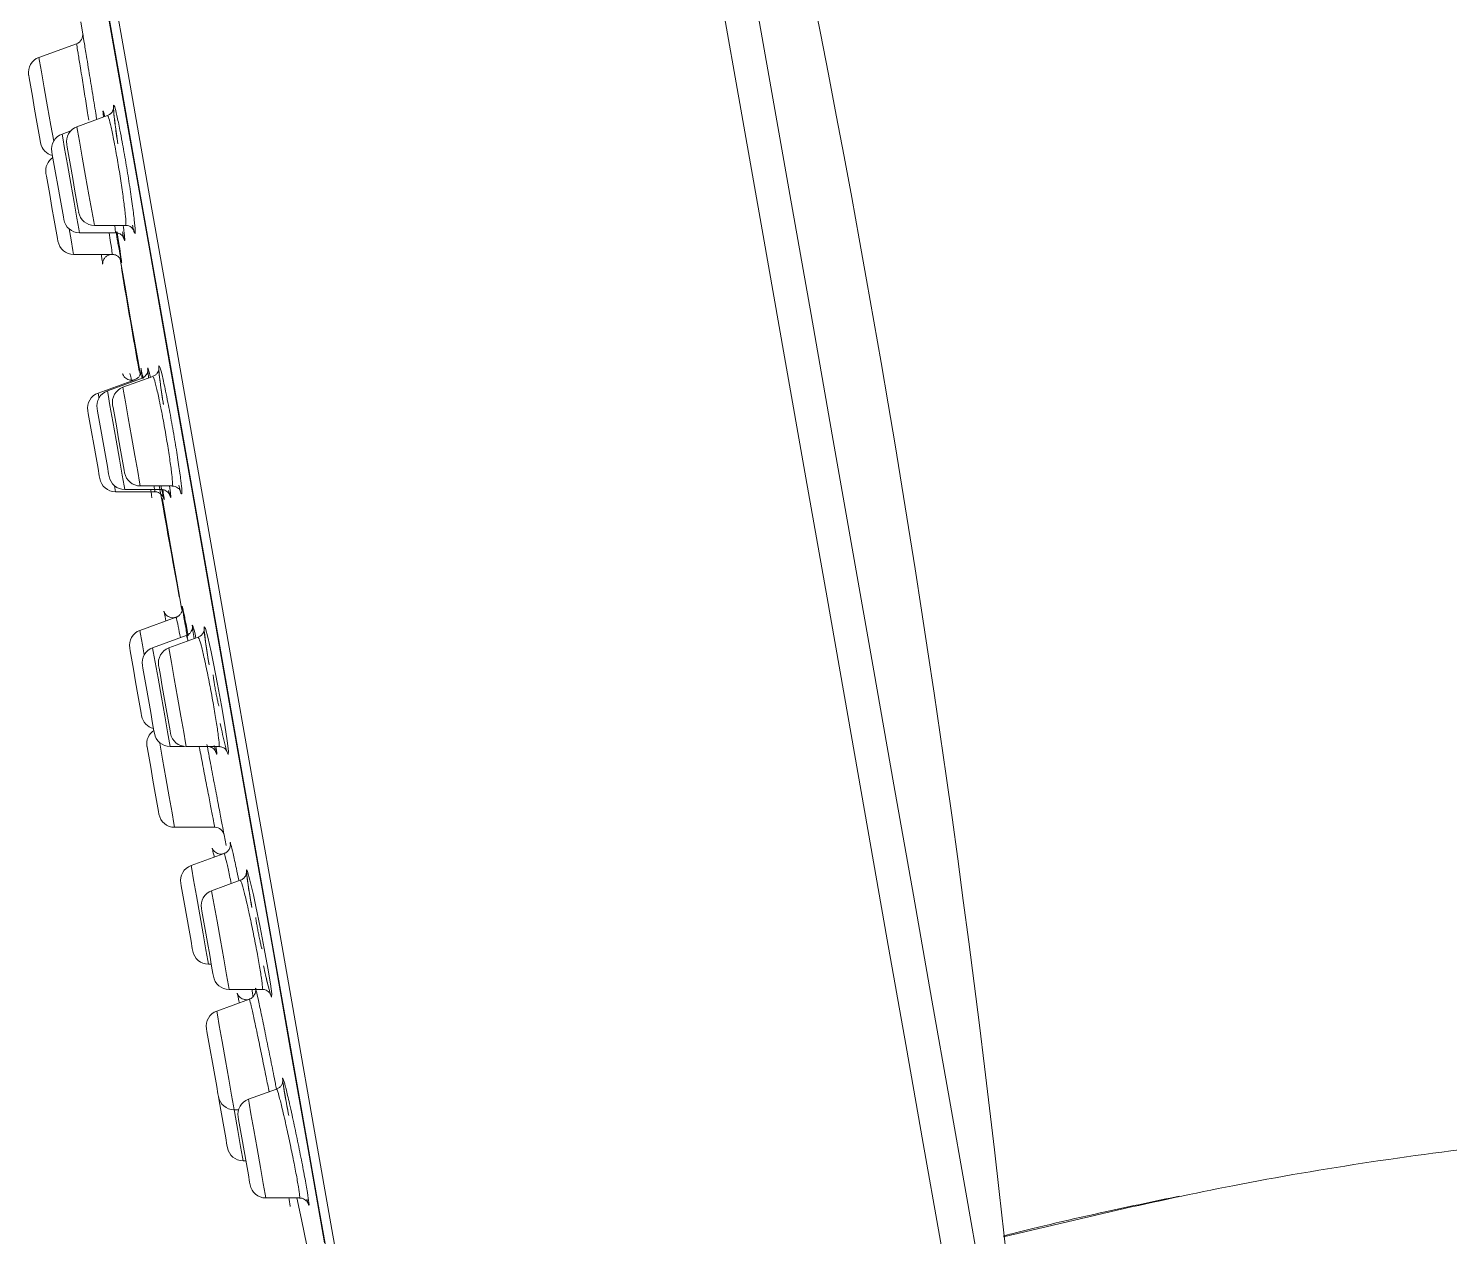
# Model space of a CAD drawing. Extents: x 3627 to 4221, y 1255 to 1675.
# Drawn here: x 4027.74 to 4036.66, y 1422.08 to 1429.67 of the extents above; entities that cross this region are included whole.
import ezdxf

# ---------------------------------------------------------------- set-up
doc = ezdxf.new("R2010")
doc.units = 0
doc.header["$LTSCALE"] = 7
doc.header["$MEASUREMENT"] = 0
doc.layers.get('0').update_dxf_attribs({"color": 2, "linetype": 'CONTINUOUS'})

msp = doc.modelspace()

# ---------------------------------------------------------------- linework, layer by layer
at = {"color": 7, "linetype": 'Continuous', "lineweight": 15}
for p, q in [((4028.0661, 1429.7116), (4028.0784, 1429.6346)), ((4028.0381, 1429.5734), (4027.8023, 1429.4875)), ((4028.233, 1429.1222), (4028.0413, 1429.0524)), ((4028.0019, 1429.0262), (4027.948, 1429.0065)), ((4028.1505, 1428.4328), (4028.3465, 1428.4328)), ((4028.0572, 1428.387), (4028.2818, 1428.387)), ((4028.0204, 1428.2507), (4028.2624, 1428.2507)), ((4028.2624, 1428.2507), (4028.2625, 1428.2507)), ((4028.4046, 1427.464), (4028.1739, 1427.38)), ((4028.447, 1427.4716), (4028.2324, 1427.3935)), ((4028.5176, 1427.4844), (4028.3298, 1427.416)), ((4028.2832, 1426.7605), (4028.5292, 1426.7605)), ((4028.3416, 1426.774), (4028.5705, 1426.774)), ((4028.4391, 1426.7965), (4028.6393, 1426.7965)), ((4028.5292, 1426.7605), (4028.5293, 1426.7605)), ((4028.6638, 1425.9725), (4028.4367, 1425.8898)), ((4028.7274, 1425.8572), (4028.5168, 1425.7805)), ((4028.8021, 1425.8465), (4028.6184, 1425.7797)), ((4028.6261, 1425.161), (4028.7144, 1425.161)), ((4028.7276, 1425.1601), (4028.9322, 1425.1601)), ((4028.6548, 1424.653), (4028.9066, 1424.653)), ((4028.9655, 1424.6055), (4028.9783, 1424.5391)), ((4028.9652, 1424.4886), (4028.7579, 1424.4131)), ((4029.0672, 1424.3203), (4028.8872, 1424.2548)), ((4028.8672, 1423.7935), (4028.8847, 1423.7935)), ((4028.9965, 1423.6352), (4029.205, 1423.6352)), ((4029.1241, 1423.574), (4028.919, 1423.4994)), ((4029.2949, 1423.0097), (4029.1181, 1422.9454)), ((4029.0283, 1422.8798), (4029.0565, 1422.8798)), ((4029.0849, 1422.559), (4029.1024, 1422.559)), ((4029.2274, 1422.3258), (4029.4394, 1422.3258))]:
    msp.add_line(p, q, dxfattribs=at)
at = {"color": 7, "linetype": 'Continuous', "lineweight": 15, "flags": 128}
for points in [[(4029.6602, 1421.6988), (4029.5586, 1422.275), (4029.4497, 1422.8929), (4029.3343, 1423.5472), (4029.2135, 1424.2323), (4029.0883, 1424.9424), (4028.9597, 1425.6714), (4028.8289, 1426.4132), (4028.697, 1427.1614), (4028.5651, 1427.9095), (4028.4343, 1428.6513), (4028.3057, 1429.3803), (4028.1805, 1430.0904)], [(4027.8131, 1428.9506), (4027.8102, 1428.9668), (4027.8021, 1429.0129), (4027.7899, 1429.082), (4027.7756, 1429.1634), (4027.7612, 1429.2448), (4027.749, 1429.3139), (4027.7409, 1429.36), (4027.7381, 1429.3762), (4027.7381, 1429.3762)], [(4027.9588, 1428.4696), (4027.9559, 1428.4858), (4027.9478, 1428.5319), (4027.9356, 1428.601), (4027.9212, 1428.6824), (4027.9069, 1428.7638), (4027.8947, 1428.8329), (4027.8866, 1428.879), (4027.8837, 1428.8952), (4027.8837, 1428.8952)], [(4028.0521, 1428.5155), (4028.0492, 1428.5317), (4028.0411, 1428.5778), (4028.0289, 1428.6468), (4028.0145, 1428.7283), (4028.0002, 1428.8097), (4027.988, 1428.8787), (4027.9799, 1428.9249), (4027.977, 1428.9411), (4027.977, 1428.9411)], [(4027.9219, 1428.3333), (4027.9191, 1428.3495), (4027.9109, 1428.3956), (4027.8988, 1428.4647), (4027.8844, 1428.5461), (4027.8701, 1428.6276), (4027.8579, 1428.6966), (4027.8497, 1428.7427), (4027.8469, 1428.7589), (4027.8469, 1428.7589)], [(4028.312, 1428.2216), (4028.3412, 1428.0563), (4028.3806, 1427.8324), (4028.4274, 1427.5675), (4028.4407, 1427.4919)], [(4028.322, 1428.1652), (4028.3219, 1428.1635), (4028.3227, 1428.1518)], [(4028.1847, 1426.8431), (4028.1818, 1426.8593), (4028.1737, 1426.9054), (4028.1615, 1426.9745), (4028.1472, 1427.0559), (4028.1328, 1427.1373), (4028.1206, 1427.2064), (4028.1125, 1427.2525), (4028.1097, 1427.2687), (4028.1097, 1427.2687)], [(4028.2432, 1426.8566), (4028.2403, 1426.8728), (4028.2322, 1426.9189), (4028.22, 1426.988), (4028.2056, 1427.0694), (4028.1913, 1427.1508), (4028.1791, 1427.2199), (4028.171, 1427.266), (4028.1681, 1427.2822), (4028.1681, 1427.2822)], [(4028.3406, 1426.8791), (4028.3377, 1426.8953), (4028.3296, 1426.9414), (4028.3174, 1427.0105), (4028.3031, 1427.0919), (4028.2887, 1427.1733), (4028.2765, 1427.2424), (4028.2684, 1427.2885), (4028.2656, 1427.3047), (4028.2656, 1427.3047)], [(4028.5768, 1426.72), (4028.5825, 1426.6875), (4028.6292, 1426.4226), (4028.6687, 1426.1987), (4028.6987, 1426.0288), (4028.7015, 1426.0126)], [(4028.684, 1426.1026), (4028.6873, 1426.0914), (4028.6879, 1426.0898)], [(4028.8716, 1425.6729), (4028.868, 1425.6941), (4028.851, 1425.8024), (4028.8413, 1425.878), (4028.8401, 1425.9124), (4028.8476, 1425.9017), (4028.8627, 1425.847), (4028.8839, 1425.7546), (4028.8991, 1425.6825), (4028.9248, 1425.5527), (4028.9496, 1425.4184), (4028.9705, 1425.2946), (4028.9854, 1425.1953), (4028.9925, 1425.1318), (4028.991, 1425.1113), (4028.981, 1425.1361), (4028.9637, 1425.2034), (4028.9563, 1425.2358), (4028.9563, 1425.2358)], [(4028.4475, 1425.3529), (4028.4446, 1425.3691), (4028.4365, 1425.4152), (4028.4243, 1425.4842), (4028.4099, 1425.5657), (4028.3956, 1425.6471), (4028.3834, 1425.7162), (4028.3753, 1425.7623), (4028.3724, 1425.7785), (4028.3724, 1425.7785)], [(4028.5276, 1425.2436), (4028.5247, 1425.2598), (4028.5166, 1425.3059), (4028.5044, 1425.375), (4028.4901, 1425.4564), (4028.4757, 1425.5378), (4028.4635, 1425.6069), (4028.4554, 1425.653), (4028.4525, 1425.6692), (4028.4525, 1425.6692)], [(4028.6291, 1425.2427), (4028.6263, 1425.2589), (4028.6182, 1425.305), (4028.606, 1425.3741), (4028.5916, 1425.4555), (4028.5773, 1425.537), (4028.5651, 1425.606), (4028.557, 1425.6521), (4028.5541, 1425.6683), (4028.5541, 1425.6683)], [(4028.5563, 1424.7356), (4028.5535, 1424.7518), (4028.5453, 1424.7979), (4028.5331, 1424.867), (4028.5188, 1424.9484), (4028.5044, 1425.0298), (4028.4923, 1425.0989), (4028.4841, 1425.145), (4028.4813, 1425.1612), (4028.4813, 1425.1612)], [(4029.1401, 1424.1498), (4029.1364, 1424.1698), (4029.118, 1424.2777), (4029.1073, 1424.3529), (4029.1053, 1424.3869), (4029.1123, 1424.3758), (4029.1276, 1424.3209), (4029.1493, 1424.2283), (4029.1651, 1424.1562), (4029.1919, 1424.0265), (4029.218, 1423.8924), (4029.2404, 1423.769), (4029.2565, 1423.6702), (4029.2646, 1423.6071), (4029.2638, 1423.587), (4029.254, 1423.6122), (4029.2365, 1423.6797), (4029.229, 1423.7117), (4029.229, 1423.7117)], [(4028.7687, 1423.8762), (4028.7658, 1423.8924), (4028.7577, 1423.9385), (4028.7455, 1424.0075), (4028.7312, 1424.089), (4028.7168, 1424.1704), (4028.7046, 1424.2394), (4028.6965, 1424.2856), (4028.6937, 1424.3018), (4028.6937, 1424.3018)], [(4028.898, 1423.7179), (4028.8952, 1423.7341), (4028.887, 1423.7802), (4028.8749, 1423.8492), (4028.8605, 1423.9307), (4028.8461, 1424.0121), (4028.834, 1424.0811), (4028.8258, 1424.1273), (4028.823, 1424.1435), (4028.823, 1424.1435)], [(4028.9298, 1422.9625), (4028.927, 1422.9787), (4028.9188, 1423.0248), (4028.9066, 1423.0938), (4028.8923, 1423.1753), (4028.8779, 1423.2567), (4028.8658, 1423.3257), (4028.8576, 1423.3719), (4028.8548, 1423.3881), (4028.8548, 1423.3881)], [(4028.9864, 1422.6416), (4028.9835, 1422.6578), (4028.9754, 1422.7039), (4028.9632, 1422.773), (4028.9489, 1422.8544), (4028.9345, 1422.9359), (4028.9298, 1422.9625)], [(4029.1289, 1422.4084), (4029.126, 1422.4246), (4029.1179, 1422.4708), (4029.1057, 1422.5398), (4029.0914, 1422.6212), (4029.077, 1422.7027), (4029.0648, 1422.7717), (4029.0567, 1422.8178), (4029.0539, 1422.834), (4029.0539, 1422.834)], [(4029.4225, 1422.3258), (4029.4509, 1422.1895), (4029.4848, 1422.0281), (4029.4872, 1422.0166)]]:
    msp.add_lwpolyline(points, dxfattribs=at)
at = {"color": 8, "linetype": 'Continuous', "lineweight": 15, "flags": 128}
for points in [[(4028.2478, 1430.0362), (4028.3754, 1429.3127), (4028.5062, 1428.5706), (4028.6392, 1427.8165), (4028.7732, 1427.0567), (4028.907, 1426.2979), (4029.0394, 1425.5467), (4029.1694, 1424.8096), (4029.2958, 1424.0929), (4029.4175, 1423.4029), (4029.5334, 1422.7455), (4029.6425, 1422.1265), (4029.744, 1421.5512)], [(4032.2571, 1430.1089), (4032.3866, 1429.3743), (4032.5185, 1428.6267), (4032.6514, 1427.8726), (4032.7844, 1427.1183), (4032.9163, 1426.3704), (4033.046, 1425.6351), (4033.1723, 1424.9188), (4033.2942, 1424.2275), (4033.4106, 1423.5671), (4033.5206, 1422.9433), (4033.6232, 1422.3613), (4033.7176, 1421.8261)], [(4033.5519, 1421.5587), (4033.4583, 1422.0893), (4033.3564, 1422.6675), (4033.2468, 1423.2887), (4033.1307, 1423.9475), (4033.0088, 1424.6386), (4032.8823, 1425.3562), (4032.7521, 1426.0942), (4032.6195, 1426.8467), (4032.4854, 1427.6072), (4032.3509, 1428.3696), (4032.2173, 1429.1274), (4032.0856, 1429.8744)], [(4029.5963, 1422.0445), (4029.4933, 1422.629), (4029.383, 1423.2544), (4029.2665, 1423.9153), (4029.1448, 1424.6055), (4029.019, 1425.3189), (4028.8903, 1426.049), (4028.7598, 1426.7891), (4028.6287, 1427.5326), (4028.4981, 1428.2727), (4028.3694, 1429.0028), (4028.2436, 1429.7162)], [(4027.8023, 1429.4875), (4027.8065, 1429.4639), (4027.8183, 1429.3968), (4027.8361, 1429.2963), (4027.857, 1429.1777), (4027.8779, 1429.0592), (4027.8951, 1428.9616)], [(4028.0413, 1429.0524), (4028.0455, 1429.0288), (4028.0573, 1428.9617), (4028.075, 1428.8612), (4028.0959, 1428.7426), (4028.1168, 1428.6241), (4028.1345, 1428.5236), (4028.1464, 1428.4564), (4028.1505, 1428.4328)], [(4027.948, 1429.0065), (4027.9521, 1428.983), (4027.964, 1428.9158), (4027.9817, 1428.8153), (4028.0026, 1428.6967), (4028.0235, 1428.5782), (4028.0412, 1428.4777), (4028.0531, 1428.4105), (4028.0572, 1428.387)], [(4027.9921, 1428.411), (4028.0044, 1428.3414), (4028.0163, 1428.2743), (4028.0204, 1428.2507)], [(4028.3119, 1428.2223), (4028.3411, 1428.0566), (4028.3806, 1427.8326), (4028.4273, 1427.5677), (4028.4392, 1427.5002)], [(4028.4375, 1427.5007), (4028.413, 1427.6395), (4028.3756, 1427.8517), (4028.3469, 1428.0145), (4028.3289, 1428.1169), (4028.3227, 1428.1518)], [(4028.1739, 1427.38), (4028.1781, 1427.3565), (4028.1795, 1427.3486)], [(4028.2324, 1427.3935), (4028.2366, 1427.37), (4028.2484, 1427.3028), (4028.2661, 1427.2023), (4028.287, 1427.0837), (4028.3079, 1426.9652), (4028.3256, 1426.8647), (4028.3375, 1426.7975), (4028.3416, 1426.774)], [(4028.3298, 1427.416), (4028.334, 1427.3925), (4028.3458, 1427.3253), (4028.3636, 1427.2248), (4028.3845, 1427.1062), (4028.4054, 1426.9877), (4028.4231, 1426.8872), (4028.4349, 1426.82), (4028.4391, 1426.7965)], [(4028.2766, 1426.798), (4028.279, 1426.784), (4028.2832, 1426.7605)], [(4028.684, 1426.1026), (4028.6779, 1426.1375), (4028.6598, 1426.2399), (4028.6311, 1426.4027), (4028.5937, 1426.6149), (4028.5753, 1426.7195)], [(4028.5778, 1426.7141), (4028.5826, 1426.6873), (4028.6293, 1426.4223), (4028.6688, 1426.1983), (4028.6987, 1426.0283), (4028.7015, 1426.0125)], [(4028.4367, 1425.8898), (4028.4409, 1425.8662), (4028.4527, 1425.7991), (4028.4639, 1425.7356)], [(4028.5168, 1425.7805), (4028.521, 1425.757), (4028.5328, 1425.6898), (4028.5505, 1425.5893), (4028.5714, 1425.4707), (4028.5923, 1425.3522), (4028.6101, 1425.2517), (4028.6219, 1425.1845), (4028.6261, 1425.161)], [(4028.6184, 1425.7797), (4028.6225, 1425.7561), (4028.6344, 1425.6889), (4028.6521, 1425.5884), (4028.673, 1425.4699), (4028.6939, 1425.3513), (4028.7116, 1425.2508), (4028.7235, 1425.1837), (4028.7276, 1425.1601)], [(4028.561, 1425.185), (4028.5615, 1425.1818), (4028.5793, 1425.0813), (4028.6002, 1424.9628), (4028.6211, 1424.8442), (4028.6388, 1424.7437), (4028.6506, 1424.6766), (4028.6548, 1424.653)], [(4028.7579, 1424.4131), (4028.7621, 1424.3895), (4028.7739, 1424.3224), (4028.7917, 1424.2219), (4028.8126, 1424.1033), (4028.8335, 1423.9848), (4028.8512, 1423.8843), (4028.863, 1423.8171), (4028.8672, 1423.7935)], [(4028.8872, 1424.2548), (4028.8914, 1424.2312), (4028.9032, 1424.1641), (4028.921, 1424.0636), (4028.9419, 1423.945), (4028.9628, 1423.8265), (4028.9805, 1423.726), (4028.9923, 1423.6588), (4028.9965, 1423.6352)], [(4028.919, 1423.4994), (4028.9232, 1423.4758), (4028.935, 1423.4087), (4028.9528, 1423.3082), (4028.9737, 1423.1896), (4028.9946, 1423.0711), (4029.0123, 1422.9706), (4029.0241, 1422.9034), (4029.0283, 1422.8798)], [(4029.1181, 1422.9454), (4029.1223, 1422.9218), (4029.1341, 1422.8546), (4029.1519, 1422.7541), (4029.1728, 1422.6356), (4029.1937, 1422.517), (4029.2114, 1422.4165), (4029.2232, 1422.3494), (4029.2274, 1422.3258)], [(4029.0283, 1422.8798), (4029.0302, 1422.8688), (4029.0511, 1422.7502), (4029.0689, 1422.6497), (4029.0807, 1422.5826), (4029.0849, 1422.559)]]:
    msp.add_lwpolyline(points, dxfattribs=at)
at = {"color": 7, "linetype": 'Continuous', "lineweight": 15}
for centre, radius, start, end in [((3943.8927, 1412.2081), 90.5125, 4.612348, 15.266873), ((4028.0183, 1429.63), 0.06, 289.06739, 9.20601), ((4027.8365, 1429.3936), 0.1, 110, 190), ((4028.0755, 1428.9584), 0.1, 110, 190), ((4027.9116, 1428.9679), 0.1, 190, 256.37041), ((4027.9822, 1428.9126), 0.1, 110, 190), ((4027.9454, 1428.7763), 0.1, 123.62959, 190), ((4028.1505, 1428.5328), 0.1, 190, 270), ((4028.0572, 1428.487), 0.1, 190, 270), ((4028.0204, 1428.3507), 0.1, 190, 270), ((4185.7886, 1454.8608), 159.715, 189.62677, 189.857655), ((4028.2081, 1427.2861), 0.1, 110, 190), ((4028.2666, 1427.2996), 0.1, 110, 190), ((4028.364, 1427.3221), 0.1, 110, 190), ((4028.2832, 1426.8605), 0.1, 190, 270), ((4028.3416, 1426.874), 0.1, 190, 270), ((4028.4391, 1426.8965), 0.1, 190, 270), ((4185.7886, 1454.8608), 159.715, 190.120295, 190.37323), ((4028.4709, 1425.7959), 0.1, 110, 190), ((4028.551, 1425.6866), 0.1, 110, 190), ((4028.6526, 1425.6857), 0.1, 110, 190), ((4028.546, 1425.3702), 0.1, 190, 256.37041), ((4028.5797, 1425.1786), 0.1, 123.62959, 190), ((4028.6261, 1425.261), 0.1, 190, 270), ((4028.7276, 1425.2601), 0.1, 190, 270), ((4028.6548, 1424.753), 0.1, 190, 270), ((4028.9068, 1424.593), 0.06, 10.77197, 90.23363), ((4028.7921, 1424.3191), 0.1, 110, 190), ((4028.9214, 1424.1608), 0.1, 110, 190), ((4028.8672, 1423.8935), 0.1, 190, 270), ((4028.9965, 1423.7352), 0.1, 190, 270), ((4028.9532, 1423.4054), 0.1, 110, 190), ((4029.0283, 1422.9798), 0.1, 190, 270), ((4029.1523, 1422.8514), 0.1, 110, 190), ((4029.0849, 1422.659), 0.1, 190, 270), ((4029.2274, 1422.4258), 0.1, 190, 270)]:
    msp.add_arc(centre, radius, start, end, dxfattribs=at)
for points, knots in [([(4028.0784, 1429.6347), (4028.0784, 1429.6343), (4028.0786, 1429.6333), (4028.0876, 1429.5782), (4028.101, 1429.4957), (4028.1179, 1429.3917), (4028.137, 1429.2742), (4028.1549, 1429.1641), (4028.1637, 1429.1099), (4028.1657, 1429.0977)], [0, 0, 0, 0, 0.126502, 0.304094, 0.481683, 0.592872, 0.770494, 0.948105, 1, 1, 1, 1]), ([(4028.2073, 1429.1211), (4028.2068, 1429.1268), (4028.2059, 1429.1362), (4028.2059, 1429.137), (4028.206, 1429.1374)], [0, 0, 0, 0, 0.602047, 1, 1, 1, 1]), ([(4028.2982, 1428.9445), (4028.2921, 1428.9872), (4028.2797, 1429.0735), (4028.2725, 1429.1426), (4028.2713, 1429.1673), (4028.2716, 1429.1705), (4028.2711, 1429.1651), (4028.2686, 1429.1559), (4028.262, 1429.143), (4028.25, 1429.1296), (4028.2381, 1429.1249), (4028.2325, 1429.1226)], [0, 0, 0, 0, 0.296056, 0.597398, 0.740896, 0.819442, 0.857992, 0.887538, 0.920954, 0.962601, 1, 1, 1, 1]), ([(4028.3466, 1428.4316), (4028.3504, 1428.4319), (4028.3604, 1428.4326), (4028.3746, 1428.4265), (4028.3865, 1428.418), (4028.3934, 1428.41), (4028.397, 1428.4044), (4028.3987, 1428.4009), (4028.3988, 1428.4005), (4028.3962, 1428.4078), (4028.3921, 1428.4243), (4028.3895, 1428.4349)], [0, 0, 0, 0, 0.050347, 0.132513, 0.201241, 0.260102, 0.313772, 0.377915, 0.47878, 0.668736, 1, 1, 1, 1]), ([(4028.2818, 1428.3859), (4028.2864, 1428.3861), (4028.2969, 1428.3863), (4028.3113, 1428.3799), (4028.323, 1428.3712), (4028.3301, 1428.3627), (4028.3338, 1428.3566), (4028.3358, 1428.3525), (4028.3367, 1428.3501), (4028.3364, 1428.3506), (4028.3352, 1428.3552), (4028.3345, 1428.3579)], [0, 0, 0, 0, 0.089763, 0.205468, 0.302348, 0.383563, 0.449897, 0.516639, 0.609627, 0.775179, 1, 1, 1, 1]), ([(4028.2974, 1428.3291), (4028.2937, 1428.3503), (4028.29, 1428.3715), (4028.2855, 1428.3976), (4028.2855, 1428.3976)], [0, 0, 0, 0, 0.999506, 1, 1, 1, 1]), ([(4028.32, 1428.2084), (4028.319, 1428.2123), (4028.3167, 1428.2218), (4028.3073, 1428.273), (4028.2995, 1428.317), (4028.2974, 1428.3291)], [0, 0, 0, 0, 0.33324, 0.817012, 1, 1, 1, 1]), ([(4028.1938, 1428.2507), (4028.1954, 1428.2408), (4028.2, 1428.2111), (4028.202, 1428.1954), (4028.2028, 1428.188), (4028.2027, 1428.1884), (4028.2026, 1428.1928), (4028.203, 1428.1984), (4028.2048, 1428.2085), (4028.2106, 1428.2223), (4028.2226, 1428.237), (4028.2403, 1428.2473), (4028.2549, 1428.2518), (4028.2621, 1428.2506), (4028.2622, 1428.2506)], [0, 0, 0, 0, 0.153116, 0.460501, 0.589279, 0.66536, 0.692996, 0.716493, 0.747997, 0.801027, 0.861403, 0.929051, 0.999201, 1, 1, 1, 1]), ([(4028.2626, 1428.2506), (4028.2627, 1428.2506), (4028.2695, 1428.2518), (4028.282, 1428.248), (4028.2968, 1428.2407), (4028.3071, 1428.2315), (4028.3135, 1428.2227), (4028.317, 1428.216), (4028.3186, 1428.212), (4028.3194, 1428.2094), (4028.3199, 1428.2079), (4028.3198, 1428.2082), (4028.3197, 1428.2084)], [0, 0, 0, 0, 0.004761, 0.193553, 0.346184, 0.475165, 0.581738, 0.660685, 0.71944, 0.783768, 0.882957, 1, 1, 1, 1]), ([(4028.4448, 1427.5187), (4028.4446, 1427.5199), (4028.4444, 1427.5222), (4028.4446, 1427.5209), (4028.4445, 1427.5161), (4028.4437, 1427.509), (4028.4407, 1427.4975), (4028.4328, 1427.4833), (4028.4202, 1427.4705), (4028.409, 1427.4664), (4028.4041, 1427.4646)], [0, 0, 0, 0, 0.197541, 0.356801, 0.435101, 0.502704, 0.595383, 0.729495, 0.880053, 1, 1, 1, 1]), ([(4028.4863, 1427.5227), (4028.4863, 1427.5229), (4028.4863, 1427.5237), (4028.4863, 1427.521), (4028.4853, 1427.5141), (4028.4817, 1427.5023), (4028.473, 1427.4884), (4028.4606, 1427.4768), (4028.4504, 1427.4737), (4028.4467, 1427.4726)], [0, 0, 0, 0, 0.075279, 0.247907, 0.388823, 0.516323, 0.689618, 0.889196, 1, 1, 1, 1]), ([(4028.5559, 1427.5302), (4028.5559, 1427.5306), (4028.5559, 1427.5314), (4028.5555, 1427.527), (4028.5529, 1427.5176), (4028.546, 1427.5044), (4028.5339, 1427.4913), (4028.5223, 1427.4869), (4028.5171, 1427.485)], [0, 0, 0, 0, 0.136196, 0.322294, 0.466438, 0.631294, 0.834369, 1, 1, 1, 1]), ([(4028.5844, 1427.3083), (4028.578, 1427.3507), (4028.5649, 1427.4361), (4028.557, 1427.506), (4028.5563, 1427.5221), (4028.5561, 1427.5267)], [0, 0, 0, 0, 0.413199, 0.832351, 1, 1, 1, 1]), ([(4028.4046, 1427.4649), (4028.3999, 1427.4632), (4028.3885, 1427.4592), (4028.3702, 1427.4614), (4028.354, 1427.4683), (4028.3427, 1427.4772), (4028.3355, 1427.486), (4028.3316, 1427.4928), (4028.3297, 1427.4971), (4028.3287, 1427.4998), (4028.3283, 1427.5011), (4028.3284, 1427.5007), (4028.3284, 1427.5006)], [0, 0, 0, 0, 0.11938, 0.292635, 0.430435, 0.546492, 0.643466, 0.717783, 0.778041, 0.847929, 0.958643, 1, 1, 1, 1]), ([(4028.3733, 1427.503), (4028.3734, 1427.5028), (4028.3737, 1427.5019), (4028.3772, 1427.4898), (4028.382, 1427.4681), (4028.3845, 1427.4567)], [0, 0, 0, 0, 0.154037, 0.555646, 1, 1, 1, 1]), ([(4028.4511, 1427.4742), (4028.45, 1427.4813), (4028.4458, 1427.5077), (4028.4453, 1427.5141), (4028.445, 1427.5187)], [0, 0, 0, 0, 0.267332, 1, 1, 1, 1]), ([(4028.5051, 1426.774), (4028.5065, 1426.7647), (4028.51, 1426.7402), (4028.5113, 1426.7228), (4028.5114, 1426.7218), (4028.5115, 1426.7214)], [0, 0, 0, 0, 0.273119, 0.72604, 1, 1, 1, 1]), ([(4028.5294, 1426.7598), (4028.531, 1426.76), (4028.5388, 1426.7611), (4028.5519, 1426.7567), (4028.5658, 1426.7489), (4028.5751, 1426.7398), (4028.5807, 1426.7317), (4028.5835, 1426.7261), (4028.585, 1426.7227), (4028.5858, 1426.7204), (4028.5859, 1426.7196), (4028.5856, 1426.7208), (4028.5855, 1426.7213)], [0, 0, 0, 0, 0.039976, 0.20503, 0.340327, 0.454788, 0.547138, 0.615836, 0.679701, 0.76585, 0.91831, 1, 1, 1, 1]), ([(4028.5707, 1426.7735), (4028.5717, 1426.7736), (4028.5792, 1426.7748), (4028.5921, 1426.7706), (4028.6063, 1426.7629), (4028.6155, 1426.7541), (4028.6206, 1426.7469), (4028.6233, 1426.7421), (4028.6246, 1426.739), (4028.6248, 1426.7384), (4028.6228, 1426.7444), (4028.6193, 1426.7591), (4028.617, 1426.7684)], [0, 0, 0, 0, 0.013608, 0.10288, 0.17591, 0.237736, 0.288553, 0.334632, 0.39186, 0.485476, 0.670918, 1, 1, 1, 1]), ([(4028.5858, 1426.7213), (4028.5849, 1426.724), (4028.5833, 1426.7293), (4028.5774, 1426.759), (4028.5746, 1426.7732)], [0, 0, 0, 0, 0.5232326, 1, 1, 1, 1]), ([(4028.6395, 1426.7952), (4028.6429, 1426.7955), (4028.6526, 1426.7964), (4028.6666, 1426.7905), (4028.6787, 1426.7822), (4028.6857, 1426.7743), (4028.6893, 1426.7688), (4028.6911, 1426.7653), (4028.691, 1426.7652), (4028.6881, 1426.7732), (4028.6836, 1426.7907), (4028.6807, 1426.8018)], [0, 0, 0, 0, 0.044916, 0.126379, 0.194407, 0.252764, 0.306437, 0.371278, 0.473912, 0.66741, 1, 1, 1, 1]), ([(4028.6631, 1425.9728), (4028.6621, 1425.9722), (4028.6546, 1425.9684), (4028.639, 1425.9684), (4028.6209, 1425.9726), (4028.6072, 1425.9809), (4028.5979, 1425.9899), (4028.5922, 1425.9982), (4028.5893, 1426.004), (4028.5879, 1426.0075), (4028.5871, 1426.0099), (4028.5867, 1426.0112), (4028.5874, 1426.0087), (4028.5905, 1425.9952), (4028.5963, 1425.9667), (4028.5998, 1425.9492)], [0, 0, 0, 0, 0.011202, 0.080321, 0.140319, 0.189652, 0.2314, 0.265324, 0.289681, 0.309646, 0.334158, 0.374905, 0.460584, 0.668403, 1, 1, 1, 1]), ([(4028.7038, 1426.0304), (4028.7037, 1426.0312), (4028.7035, 1426.0331), (4028.7036, 1426.0324), (4028.7038, 1426.0281), (4028.7035, 1426.0226), (4028.7019, 1426.0125), (4028.6965, 1425.9985), (4028.6848, 1425.9842), (4028.6731, 1425.9749), (4028.6652, 1425.9733), (4028.6641, 1425.9731)], [0, 0, 0, 0, 0.131956, 0.318586, 0.386448, 0.445979, 0.524592, 0.656891, 0.805835, 0.974425, 1, 1, 1, 1]), ([(4028.7358, 1425.8445), (4028.7307, 1425.8731), (4028.7186, 1425.9402), (4028.7071, 1426.0074), (4028.7049, 1426.0234), (4028.704, 1426.0304)], [0, 0, 0, 0, 0.295972, 0.693059, 1, 1, 1, 1]), ([(4028.7685, 1425.8944), (4028.7679, 1425.8996), (4028.7668, 1425.9087), (4028.7668, 1425.9113), (4028.7669, 1425.9085), (4028.7662, 1425.9016), (4028.763, 1425.8899), (4028.7551, 1425.8759), (4028.7426, 1425.8634), (4028.7316, 1425.8596), (4028.727, 1425.858)], [0, 0, 0, 0, 0.2664001, 0.4663069, 0.5628469, 0.6444106, 0.7136624, 0.8092563, 0.9203082, 1, 1, 1, 1]), ([(4028.8716, 1425.6729), (4028.8646, 1425.7154), (4028.8506, 1425.801), (4028.842, 1425.8692), (4028.8404, 1425.8932), (4028.8407, 1425.8958), (4028.8403, 1425.8905), (4028.838, 1425.8811), (4028.8315, 1425.868), (4028.8194, 1425.8543), (4028.8074, 1425.8493), (4028.8016, 1425.8469)], [0, 0, 0, 0, 0.297219, 0.598973, 0.742388, 0.817386, 0.855899, 0.885422, 0.919108, 0.960986, 1, 1, 1, 1]), ([(4028.9313, 1425.4215), (4028.9299, 1425.4267), (4028.9272, 1425.437), (4028.9214, 1425.4637), (4028.915, 1425.4953), (4028.9087, 1425.529), (4028.9032, 1425.5607), (4028.8991, 1425.5873), (4028.897, 1425.6044), (4028.8966, 1425.6121), (4028.8974, 1425.6105), (4028.8975, 1425.6102)], [0, 0, 0, 0, 0.122761, 0.245524, 0.368235, 0.490852, 0.613388, 0.735901, 0.858462, 0.981107, 1, 1, 1, 1]), ([(4028.9339, 1425.4158), (4028.9337, 1425.4154), (4028.9333, 1425.4147), (4028.932, 1425.4191), (4028.9313, 1425.4215)], [0, 0, 0, 0, 0.4597832, 1, 1, 1, 1]), ([(4028.9563, 1425.2358), (4028.9515, 1425.2571), (4028.9466, 1425.2784), (4028.9411, 1425.3056), (4028.9411, 1425.3057)], [0, 0, 0, 0, 0.997625, 1, 1, 1, 1]), ([(4028.8575, 1425.173), (4028.865, 1425.1335), (4028.8808, 1425.0504), (4028.9068, 1424.9142), (4028.9312, 1424.7858), (4028.9506, 1424.6837), (4028.9634, 1424.6164), (4028.9648, 1424.6091), (4028.9655, 1424.6055)], [0, 0, 0, 0, 0.15456, 0.32555, 0.496525, 0.667486, 0.83844, 1, 1, 1, 1]), ([(4028.8592, 1425.1599), (4028.8636, 1425.1601), (4028.8739, 1425.1604), (4028.8881, 1425.1543), (4028.8999, 1425.1458), (4028.9071, 1425.1375), (4028.9108, 1425.1315), (4028.9128, 1425.1276), (4028.9136, 1425.1257), (4028.9134, 1425.126), (4028.9134, 1425.1262)], [0, 0, 0, 0, 0.12758, 0.300509, 0.445858, 0.5671, 0.66612, 0.76651, 0.907341, 1, 1, 1, 1]), ([(4028.9324, 1425.1593), (4028.9343, 1425.1595), (4028.9427, 1425.1606), (4028.956, 1425.1558), (4028.9693, 1425.1478), (4028.9773, 1425.1396), (4028.9814, 1425.1337), (4028.9831, 1425.1307), (4028.9832, 1425.1304), (4028.9833, 1425.1303)], [0, 0, 0, 0, 0.0677542, 0.2927386, 0.4789838, 0.638002, 0.7786134, 0.9363694, 1, 1, 1, 1]), ([(4028.9648, 1424.4894), (4028.9618, 1424.4881), (4028.9519, 1424.4839), (4028.9346, 1424.4851), (4028.9174, 1424.4911), (4028.9054, 1424.4997), (4028.8977, 1424.5083), (4028.8936, 1424.5148), (4028.8915, 1424.5191), (4028.8903, 1424.5219), (4028.8901, 1424.5226), (4028.892, 1424.5163), (4028.8959, 1424.5017), (4028.9016, 1424.4759), (4028.9038, 1424.4662)], [0, 0, 0, 0, 0.033052, 0.109369, 0.169381, 0.21977, 0.262092, 0.29551, 0.325486, 0.363325, 0.425828, 0.553148, 0.831143, 1, 1, 1, 1]), ([(4029.0051, 1424.5419), (4029.005, 1424.5433), (4029.0048, 1424.5455), (4029.0049, 1424.5435), (4029.0048, 1424.5385), (4029.0034, 1424.5299), (4028.9991, 1424.5171), (4028.9889, 1424.5028), (4028.9767, 1424.4923), (4028.9676, 1424.4901), (4028.9653, 1424.4895)], [0, 0, 0, 0, 0.239235, 0.373486, 0.467093, 0.545153, 0.651085, 0.790345, 0.94613, 1, 1, 1, 1]), ([(4029.14, 1424.1498), (4029.1326, 1424.192), (4029.1176, 1424.2772), (4029.108, 1424.3449), (4029.106, 1424.3687), (4029.1061, 1424.3715), (4029.1059, 1424.3668), (4029.1042, 1424.3583), (4029.0992, 1424.3456), (4029.0878, 1424.3317), (4029.076, 1424.3223), (4029.0684, 1424.3209), (4029.0677, 1424.3208)], [0, 0, 0, 0, 0.296116, 0.598331, 0.742531, 0.814789, 0.85246, 0.880421, 0.911588, 0.951618, 0.996053, 1, 1, 1, 1]), ([(4029.2012, 1423.8969), (4029.1998, 1423.902), (4029.1971, 1423.9123), (4029.1911, 1423.939), (4029.1844, 1423.9705), (4029.1778, 1424.0042), (4029.172, 1424.0359), (4029.1675, 1424.0624), (4029.1652, 1424.0795), (4029.1645, 1424.0871), (4029.1653, 1424.0854), (4029.1654, 1424.0852)], [0, 0, 0, 0, 0.122808, 0.245612, 0.368391, 0.49109, 0.613695, 0.73622, 0.858759, 0.981347, 1, 1, 1, 1]), ([(4029.2037, 1423.8911), (4029.2035, 1423.8907), (4029.2032, 1423.89), (4029.2019, 1423.8945), (4029.2012, 1423.8969)], [0, 0, 0, 0, 0.460794, 1, 1, 1, 1]), ([(4029.2375, 1423.6762), (4029.2374, 1423.6766), (4029.2313, 1423.7002), (4029.2221, 1423.742), (4029.213, 1423.783)], [0, 0, 0, 0, 0.0162592, 1, 1, 1, 1]), ([(4029.1242, 1423.5748), (4029.119, 1423.5731), (4029.1071, 1423.5692), (4029.0887, 1423.5717), (4029.073, 1423.5785), (4029.062, 1423.5873), (4029.0549, 1423.5959), (4029.051, 1423.6027), (4029.0491, 1423.6069), (4029.048, 1423.6096), (4029.0475, 1423.6114), (4029.0477, 1423.6106), (4029.0506, 1423.5992), (4029.0546, 1423.5823), (4029.0604, 1423.555), (4029.0613, 1423.5512)], [0, 0, 0, 0, 0.053395, 0.12, 0.173454, 0.218571, 0.256133, 0.284454, 0.305751, 0.328859, 0.364078, 0.432789, 0.593915, 0.943135, 1, 1, 1, 1]), ([(4029.1638, 1423.634), (4029.1638, 1423.634), (4029.1639, 1423.6341), (4029.164, 1423.6306), (4029.1639, 1423.6254), (4029.1626, 1423.6156), (4029.1578, 1423.602), (4029.1469, 1423.5874), (4029.1349, 1423.5774), (4029.1262, 1423.5754), (4029.1242, 1423.5749)], [0, 0, 0, 0, 0.158772, 0.247249, 0.32128, 0.412608, 0.568496, 0.740471, 0.94123, 1, 1, 1, 1]), ([(4029.1401, 1423.6352), (4029.1415, 1423.6261), (4029.1453, 1423.602), (4029.1464, 1423.5852), (4029.1465, 1423.5846), (4029.1466, 1423.5843)], [0, 0, 0, 0, 0.280868, 0.739265, 1, 1, 1, 1]), ([(4029.2053, 1423.6345), (4029.2071, 1423.6347), (4029.2153, 1423.6357), (4029.2285, 1423.6311), (4029.2418, 1423.6233), (4029.2501, 1423.615), (4029.2544, 1423.609), (4029.2562, 1423.6058), (4029.2565, 1423.6053), (4029.2565, 1423.6051)], [0, 0, 0, 0, 0.066063, 0.296991, 0.488388, 0.650663, 0.790005, 0.9387, 1, 1, 1, 1]), ([(4029.3715, 1422.8427), (4029.3636, 1422.8845), (4029.3476, 1422.9693), (4029.3369, 1423.0366), (4029.3342, 1423.0604), (4029.3341, 1423.0636), (4029.3342, 1423.06), (4029.3332, 1423.0525), (4029.3296, 1423.0404), (4029.3206, 1423.0262), (4029.3082, 1423.0146), (4029.2981, 1423.0117), (4029.2947, 1423.0107)], [0, 0, 0, 0, 0.292468, 0.593843, 0.738716, 0.80747, 0.843728, 0.872084, 0.899524, 0.936513, 0.978639, 1, 1, 1, 1]), ([(4033.8604, 1422.0815), (4034.3352, 1422.1944), (4035.3624, 1422.4385), (4036.8179, 1422.653), (4038.1456, 1422.7775), (4039.2589, 1422.8318), (4040.3882, 1422.836), (4041.5474, 1422.7878), (4042.7158, 1422.684), (4043.8949, 1422.5221), (4045.0567, 1422.309), (4045.8019, 1422.1267), (4046.1746, 1422.0355)], [0, 0, 0, 0, 0.123236, 0.266586, 0.352864, 0.43914, 0.528055, 0.616971, 0.711123, 0.805279, 0.902636, 1, 1, 1, 1]), ([(4029.3725, 1422.3258), (4029.3741, 1422.3163), (4029.3783, 1422.2916), (4029.3802, 1422.2739), (4029.3803, 1422.2724), (4029.3804, 1422.2718)], [0, 0, 0, 0, 0.2766191, 0.7200129, 1, 1, 1, 1]), ([(4029.4393, 1422.3253), (4029.445, 1422.325), (4029.4565, 1422.3246), (4029.471, 1422.3175), (4029.4815, 1422.3091), (4029.4876, 1422.3016), (4029.4908, 1422.2965), (4029.4925, 1422.2931), (4029.4928, 1422.292), (4029.491, 1422.297), (4029.4873, 1422.31), (4029.4849, 1422.3187)], [0, 0, 0, 0, 0.081236, 0.160753, 0.228212, 0.283834, 0.332649, 0.390042, 0.480113, 0.653167, 1, 1, 1, 1]), ([(4033.8599, 1422.0873), (4033.8774, 1422.0918), (4034.0528, 1422.1372), (4034.4459, 1422.2291), (4034.8127, 1422.3055), (4034.9644, 1422.3371)], [0, 0, 0, 0, 0.06103, 0.611388, 1, 1, 1, 1])]:
    msp.add_open_spline(points, degree=3, knots=knots, dxfattribs=at)
at = {"color": 8, "linetype": 'Continuous', "lineweight": 15}
for points, knots in [([(4028.116, 1429.0926), (4028.1135, 1429.1082), (4028.1052, 1429.1597), (4028.0892, 1429.2597), (4028.073, 1429.3608), (4028.0587, 1429.4501), (4028.0473, 1429.521), (4028.0397, 1429.5684), (4028.0396, 1429.5692), (4028.0395, 1429.5696)], [0, 0, 0, 0, 0.075392, 0.248382, 0.421399, 0.529715, 0.702733, 0.875762, 1, 1, 1, 1]), ([(4028.208, 1429.1131), (4028.2079, 1429.1138), (4028.2045, 1429.1404), (4028.2047, 1429.1538), (4028.2075, 1429.1545), (4028.2139, 1429.125), (4028.2159, 1429.116)], [0, 0, 0, 0, 0.01115, 0.416188, 0.821082, 1, 1, 1, 1]), ([(4028.2982, 1428.9445), (4028.2971, 1428.9518), (4028.2893, 1429.0026), (4028.2792, 1429.0799), (4028.2706, 1429.1589), (4028.27, 1429.1943), (4028.2772, 1429.1841), (4028.2914, 1429.1289), (4028.3085, 1429.0466), (4028.3278, 1428.9449), (4028.3483, 1428.8287), (4028.3707, 1428.6912), (4028.3896, 1428.5641), (4028.4027, 1428.4622), (4028.4088, 1428.3962), (4028.4066, 1428.3766), (4028.3998, 1428.3908), (4028.392, 1428.4249), (4028.3897, 1428.4349)], [0, 0, 0, 0, 0.011702, 0.082135, 0.152587, 0.223019, 0.293399, 0.363733, 0.434068, 0.477993, 0.548292, 0.618638, 0.689043, 0.759486, 0.829936, 0.900354, 0.970716, 1, 1, 1, 1]), ([(4028.3465, 1428.4334), (4028.3477, 1428.4367), (4028.3502, 1428.4434), (4028.3455, 1428.5013), (4028.3351, 1428.588), (4028.3194, 1428.697), (4028.3005, 1428.8149), (4028.2829, 1428.9144), (4028.2662, 1429.0015), (4028.2513, 1429.071), (4028.239, 1429.1178), (4028.2357, 1429.1186), (4028.2342, 1429.1189)], [0, 0, 0, 0, 0.103504, 0.210421, 0.317357, 0.424256, 0.531078, 0.637829, 0.704533, 0.811332, 0.91811, 1, 1, 1, 1]), ([(4028.2818, 1428.3876), (4028.2826, 1428.3895), (4028.2839, 1428.3924), (4028.2804, 1428.4226), (4028.2792, 1428.4328)], [0, 0, 0, 0, 0.66085, 1, 1, 1, 1]), ([(4028.3318, 1428.4328), (4028.3322, 1428.4296), (4028.3376, 1428.3921), (4028.3418, 1428.3526), (4028.3421, 1428.33), (4028.3366, 1428.3455), (4028.3293, 1428.3808), (4028.3271, 1428.3916)], [0, 0, 0, 0, 0.027066, 0.309861, 0.592581, 0.875195, 1, 1, 1, 1]), ([(4028.2624, 1428.2513), (4028.2623, 1428.2548), (4028.262, 1428.262), (4028.2547, 1428.3129), (4028.2465, 1428.3653), (4028.2432, 1428.387)], [0, 0, 0, 0, 0.362191, 0.736613, 1, 1, 1, 1]), ([(4028.2933, 1428.3914), (4028.2934, 1428.3909), (4028.3004, 1428.3479), (4028.3105, 1428.2825), (4028.3204, 1428.2165), (4028.3233, 1428.1925), (4028.3206, 1428.2053), (4028.32, 1428.2084)], [0, 0, 0, 0, 0.00419, 0.30496, 0.605712, 0.906436, 1, 1, 1, 1]), ([(4028.445, 1427.5187), (4028.4444, 1427.5226), (4028.4422, 1427.5398), (4028.4458, 1427.5277), (4028.4535, 1427.4895), (4028.457, 1427.4723)], [0, 0, 0, 0, 0.140243, 0.609936, 1, 1, 1, 1]), ([(4028.4917, 1427.4749), (4028.4904, 1427.4845), (4028.4853, 1427.5212), (4028.4846, 1427.5423), (4028.4892, 1427.5369), (4028.4983, 1427.4972), (4028.5025, 1427.4789)], [0, 0, 0, 0, 0.109652, 0.421592, 0.733467, 1, 1, 1, 1]), ([(4028.5845, 1427.3083), (4028.5833, 1427.3156), (4028.575, 1427.3663), (4028.5642, 1427.4434), (4028.555, 1427.5221), (4028.5543, 1427.5572), (4028.5619, 1427.5466), (4028.5768, 1427.4912), (4028.595, 1427.4088), (4028.6154, 1427.3072), (4028.6372, 1427.1912), (4028.661, 1427.054), (4028.681, 1426.9273), (4028.6951, 1426.8258), (4028.7016, 1426.7602), (4028.6994, 1426.7408), (4028.692, 1426.7557), (4028.6835, 1426.7909), (4028.6809, 1426.8019)], [0, 0, 0, 0, 0.011773, 0.081989, 0.152248, 0.222514, 0.292753, 0.362946, 0.433142, 0.476941, 0.547038, 0.617161, 0.687338, 0.75757, 0.827836, 0.898097, 0.96832, 1, 1, 1, 1]), ([(4028.6393, 1426.7972), (4028.6406, 1426.8003), (4028.6431, 1426.8069), (4028.638, 1426.8644), (4028.6266, 1426.9508), (4028.6097, 1427.0594), (4028.5894, 1427.177), (4028.5706, 1427.2763), (4028.5527, 1427.3634), (4028.5368, 1427.4329), (4028.5237, 1427.4799), (4028.5202, 1427.4808), (4028.5187, 1427.4812)], [0, 0, 0, 0, 0.102878, 0.20979, 0.316675, 0.423488, 0.530226, 0.63692, 0.703584, 0.810408, 0.917204, 1, 1, 1, 1]), ([(4028.5292, 1426.7613), (4028.5296, 1426.7625), (4028.5302, 1426.7642), (4028.5263, 1426.79), (4028.5254, 1426.7965)], [0, 0, 0, 0, 0.749308, 1, 1, 1, 1]), ([(4028.5705, 1426.7748), (4028.5717, 1426.775), (4028.573, 1426.7752), (4028.5707, 1426.7949), (4028.5705, 1426.7965)], [0, 0, 0, 0, 0.920642, 1, 1, 1, 1]), ([(4028.5804, 1426.7729), (4028.5827, 1426.7581), (4028.5885, 1426.7196), (4028.5902, 1426.7029), (4028.5868, 1426.7172), (4028.5858, 1426.7213)], [0, 0, 0, 0, 0.308507, 0.799886, 1, 1, 1, 1]), ([(4028.6232, 1426.7965), (4028.6258, 1426.7772), (4028.6315, 1426.7336), (4028.6304, 1426.7195), (4028.6254, 1426.7311), (4028.6186, 1426.7618), (4028.6172, 1426.7684)], [0, 0, 0, 0, 0.258049, 0.58399, 0.90985, 1, 1, 1, 1]), ([(4028.704, 1426.0304), (4028.7035, 1426.0333), (4028.7011, 1426.0491), (4028.7052, 1426.0326), (4028.7167, 1425.9777), (4028.7301, 1425.9096), (4028.7391, 1425.8625), (4028.7406, 1425.8552)], [0, 0, 0, 0, 0.0665434, 0.3595938, 0.6526571, 0.9457188, 1, 1, 1, 1]), ([(4028.6916, 1425.8441), (4028.6866, 1425.869), (4028.676, 1425.9226), (4028.6666, 1425.9668), (4028.6655, 1425.9683), (4028.665, 1425.969)], [0, 0, 0, 0, 0.329685, 0.711597, 1, 1, 1, 1]), ([(4028.7766, 1425.8373), (4028.7738, 1425.8559), (4028.7667, 1425.9024), (4028.7646, 1425.9305), (4028.7704, 1425.9177), (4028.7793, 1425.8836), (4028.7872, 1425.8466), (4028.7883, 1425.8415)], [0, 0, 0, 0, 0.175708, 0.436627, 0.697571, 0.958481, 1, 1, 1, 1]), ([(4028.7386, 1425.8234), (4028.7364, 1425.8324), (4028.7308, 1425.8555), (4028.7294, 1425.8545), (4028.7286, 1425.8539)], [0, 0, 0, 0, 0.38777, 1, 1, 1, 1]), ([(4028.9322, 1425.1609), (4028.9333, 1425.164), (4028.9357, 1425.1703), (4028.9297, 1425.2274), (4028.9172, 1425.3134), (4028.899, 1425.4217), (4028.8773, 1425.5389), (4028.8573, 1425.6381), (4028.8384, 1425.7251), (4028.8218, 1425.7946), (4028.8082, 1425.8419), (4028.8047, 1425.8429), (4028.8032, 1425.8434)], [0, 0, 0, 0, 0.1021036, 0.2090319, 0.3158963, 0.4226827, 0.5294158, 0.6361409, 0.70285, 0.8097486, 0.9166124, 1, 1, 1, 1]), ([(4028.9066, 1424.6539), (4028.906, 1424.657), (4028.9048, 1424.6633), (4028.8937, 1424.7212), (4028.8768, 1424.8087), (4028.8555, 1424.9194), (4028.8326, 1425.0381), (4028.8166, 1425.1215), (4028.8096, 1425.158), (4028.809, 1425.161)], [0, 0, 0, 0, 0.157172, 0.322795, 0.488417, 0.654034, 0.819644, 0.985242, 1, 1, 1, 1]), ([(4028.914, 1425.1601), (4028.9154, 1425.1501), (4028.9202, 1425.1168), (4028.9191, 1425.1074), (4028.9136, 1425.1212), (4028.9055, 1425.1569), (4028.903, 1425.1678)], [0, 0, 0, 0, 0.149437, 0.497716, 0.846005, 1, 1, 1, 1]), ([(4029.0054, 1424.5419), (4029.0047, 1424.547), (4029.0023, 1424.5653), (4029.0076, 1424.5492), (4029.0208, 1424.4951), (4029.0392, 1424.4092), (4029.0523, 1424.347), (4029.0581, 1424.3183), (4029.0584, 1424.3171)], [0, 0, 0, 0, 0.0955258, 0.3430731, 0.5906543, 0.8382373, 0.9931189, 1, 1, 1, 1]), ([(4029.0105, 1424.2997), (4029.0069, 1424.3168), (4028.996, 1424.3682), (4028.9811, 1424.4346), (4028.9691, 1424.4832), (4028.9672, 1424.4847), (4028.9664, 1424.4853)], [0, 0, 0, 0, 0.1528107, 0.4582188, 0.7635377, 1, 1, 1, 1]), ([(4029.205, 1423.6362), (4029.206, 1423.6392), (4029.208, 1423.6453), (4029.2009, 1423.7018), (4029.1871, 1423.7874), (4029.1675, 1423.8953), (4029.1444, 1424.0123), (4029.1234, 1424.1113), (4029.1038, 1424.1983), (4029.0867, 1424.268), (4029.0729, 1424.3155), (4029.0698, 1424.3167), (4029.0684, 1424.3172)], [0, 0, 0, 0, 0.101332, 0.208256, 0.315098, 0.42188, 0.528644, 0.635439, 0.702233, 0.809188, 0.916103, 1, 1, 1, 1]), ([(4029.1641, 1423.634), (4029.1636, 1423.6376), (4029.162, 1423.6492), (4029.1691, 1423.6198), (4029.1844, 1423.5501), (4029.2071, 1423.4427), (4029.2339, 1423.3123), (4029.2617, 1423.1751), (4029.283, 1423.0681), (4029.292, 1423.0213), (4029.2943, 1423.0095)], [0, 0, 0, 0, 0.066333, 0.213526, 0.360759, 0.508045, 0.655374, 0.802718, 0.950041, 1, 1, 1, 1]), ([(4029.2477, 1422.9925), (4029.245, 1423.0066), (4029.237, 1423.0479), (4029.2179, 1423.1427), (4029.1938, 1423.2601), (4029.1727, 1423.3608), (4029.1538, 1423.4492), (4029.1383, 1423.5201), (4029.127, 1423.5684), (4029.1258, 1423.57), (4029.1253, 1423.5707)], [0, 0, 0, 0, 0.074562, 0.219258, 0.363979, 0.508715, 0.599343, 0.744021, 0.888661, 1, 1, 1, 1]), ([(4029.3715, 1422.8427), (4029.3703, 1422.8489), (4029.3606, 1422.898), (4029.3472, 1422.9731), (4029.3345, 1423.0505), (4029.3315, 1423.0844), (4029.3379, 1423.0729), (4029.3532, 1423.0167), (4029.3728, 1422.9339), (4029.3955, 1422.8322), (4029.4202, 1422.7164), (4029.448, 1422.5801), (4029.4721, 1422.4546), (4029.49, 1422.3545), (4029.4996, 1422.29), (4029.4992, 1422.2725), (4029.4937, 1422.2844), (4029.4864, 1422.3134), (4029.485, 1422.3187)], [0, 0, 0, 0, 0.010258, 0.081639, 0.153062, 0.224542, 0.296072, 0.36762, 0.439167, 0.483901, 0.555347, 0.626742, 0.698117, 0.769508, 0.840947, 0.912445, 0.983986, 1, 1, 1, 1]), ([(4029.4394, 1422.3269), (4029.44, 1422.3298), (4029.4414, 1422.3357), (4029.4331, 1422.3917), (4029.4179, 1422.4769), (4029.3969, 1422.5845), (4029.3726, 1422.7012), (4029.3508, 1422.8002), (4029.3307, 1422.8872), (4029.3134, 1422.9569), (4029.2999, 1423.0046), (4029.2973, 1423.006), (4029.2961, 1423.0066)], [0, 0, 0, 0, 0.100545, 0.207499, 0.314382, 0.421236, 0.528113, 0.635041, 0.701974, 0.808997, 0.915976, 1, 1, 1, 1])]:
    msp.add_open_spline(points, degree=3, knots=knots, dxfattribs=at)

doc.saveas('drawing.dxf')
